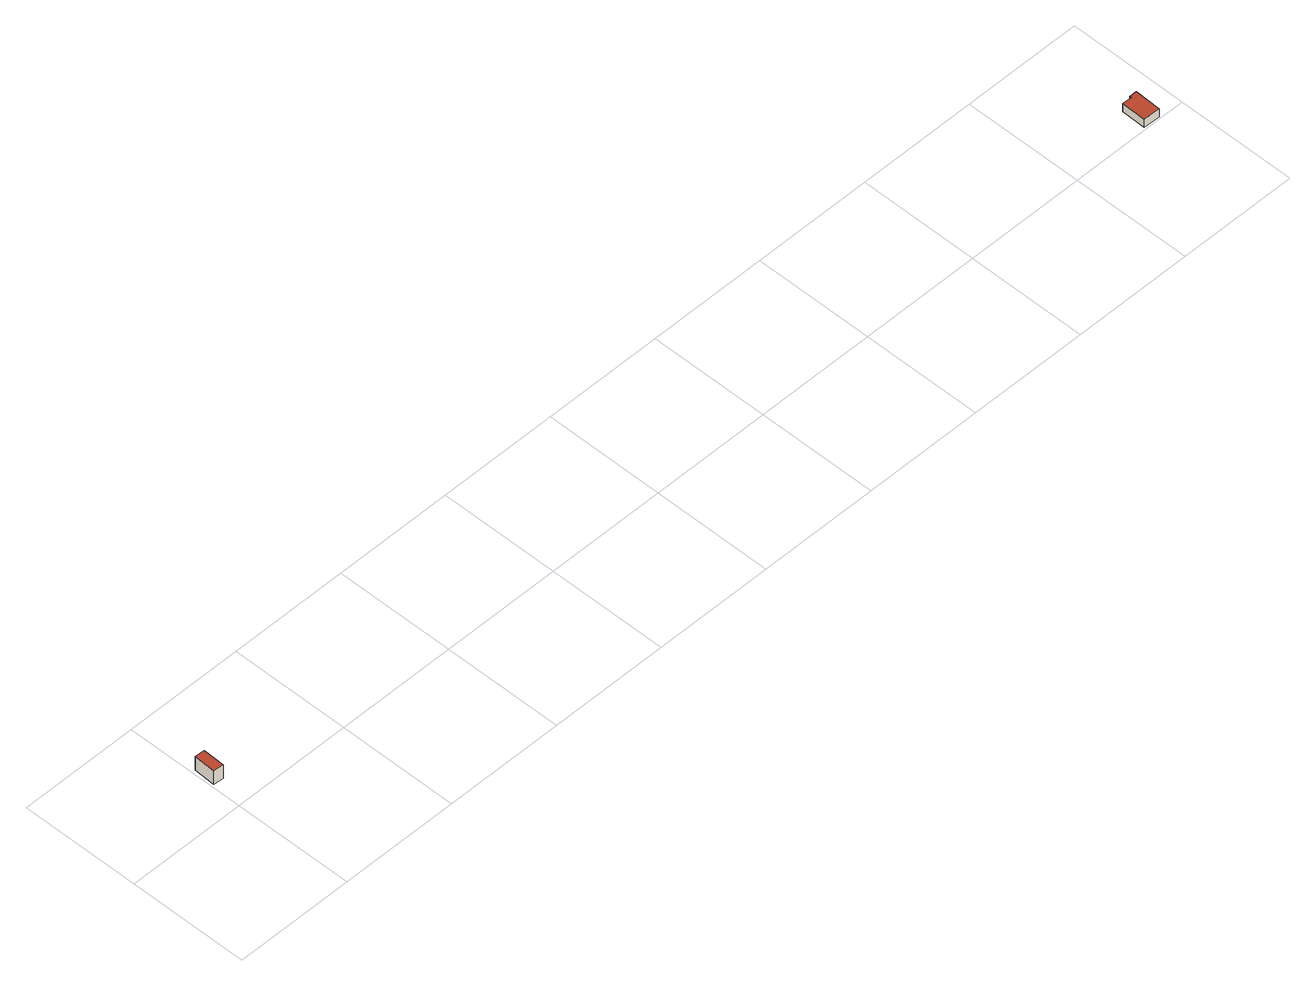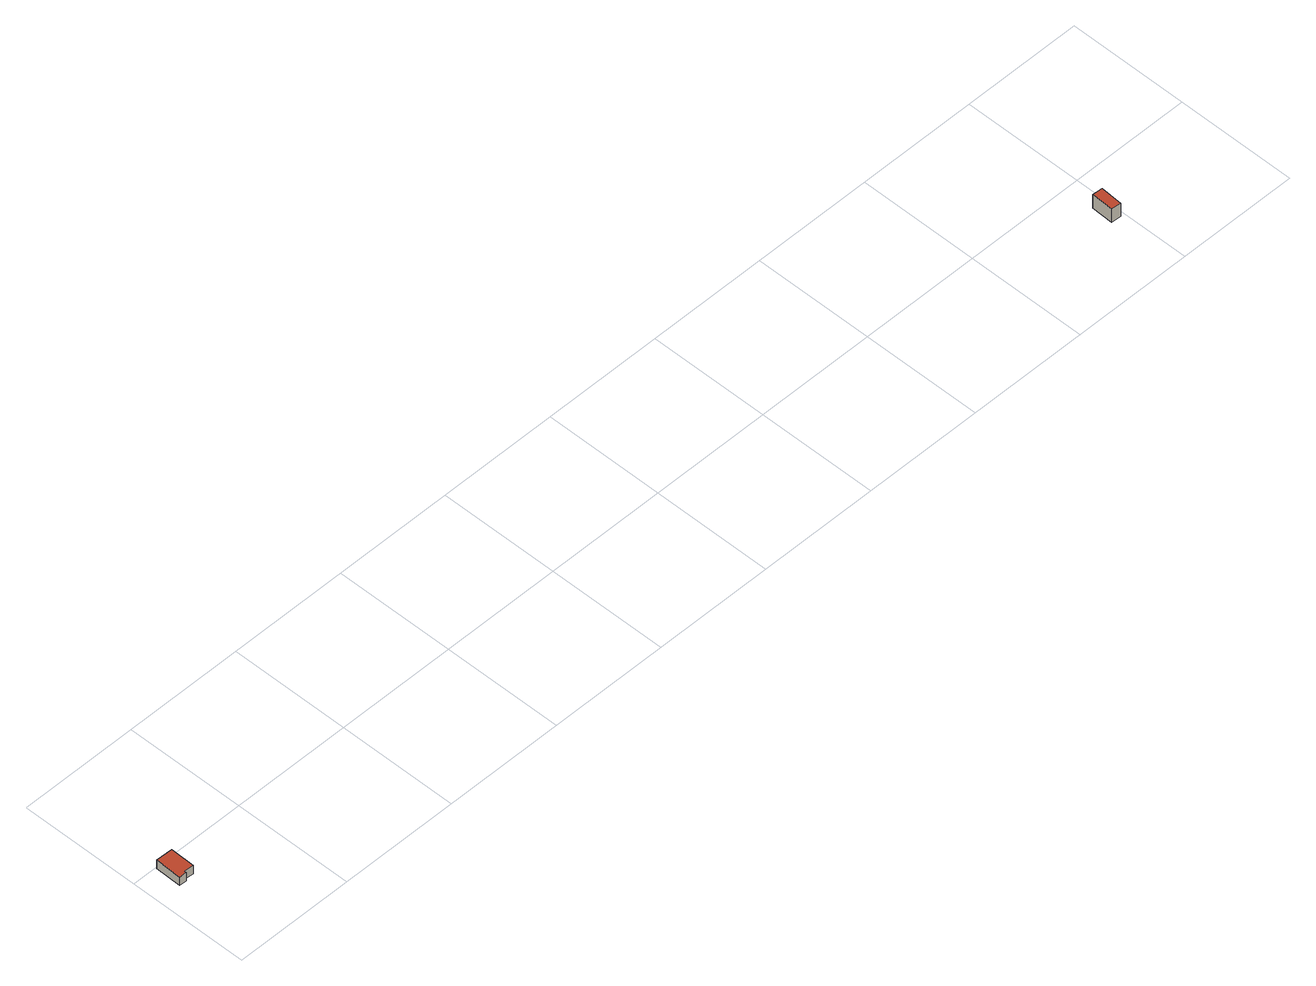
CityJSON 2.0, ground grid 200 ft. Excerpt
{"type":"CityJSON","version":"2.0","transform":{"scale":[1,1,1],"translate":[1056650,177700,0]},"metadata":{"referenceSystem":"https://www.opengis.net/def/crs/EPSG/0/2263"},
"CityObjects":{
"building1":{"type":"Building","attributes":{"name":"Bldg_3210002054","BIN":"4289759"},"geometry":[{"type":"MultiSurface","lod":"2","boundaries":[[[0,1,2,3]],[[4,5,6,7]],[[2,1,7,6]],[[3,2,6,5]],[[0,3,5,4]],[[1,0,4,7]]],"semantics":{"surfaces":[{"type":"RoofSurface","BIN":"4289759"},{"type":"GroundSurface"},{"type":"WallSurface"}],"values":[0,1,2,2,2,2]}}]},
"building2":{"type":"Building","attributes":{"name":"Bldg_3210004030","BIN":"4290412"},"geometry":[{"type":"MultiSurface","lod":"2","boundaries":[[[8,9,10,11,12,13]],[[14,15,16,17,18,19]],[[8,13,19,18]],[[9,8,18,17]],[[10,9,17,16]],[[11,10,16,15]],[[12,11,15,14]],[[13,12,14,19]]],"semantics":{"surfaces":[{"type":"RoofSurface","BIN":"4290412"},{"type":"GroundSurface"},{"type":"WallSurface"}],"values":[0,1,2,2,2,2,2,2]}}]}
},
"vertices":[
[7,88,35],[5,51,35],[22,50,35],[23,87,35],[7,88,9],[23,87,9],[22,50,9],[5,51,9],
[1748,46,26],[1748,43,26],[1732,44,26],[1731,3,26],[1759,2,26],[1760,46,26],[1759,2,10],[1731,3,10],[1732,44,10],[1748,43,10],[1748,46,10],[1760,46,10]
]}
